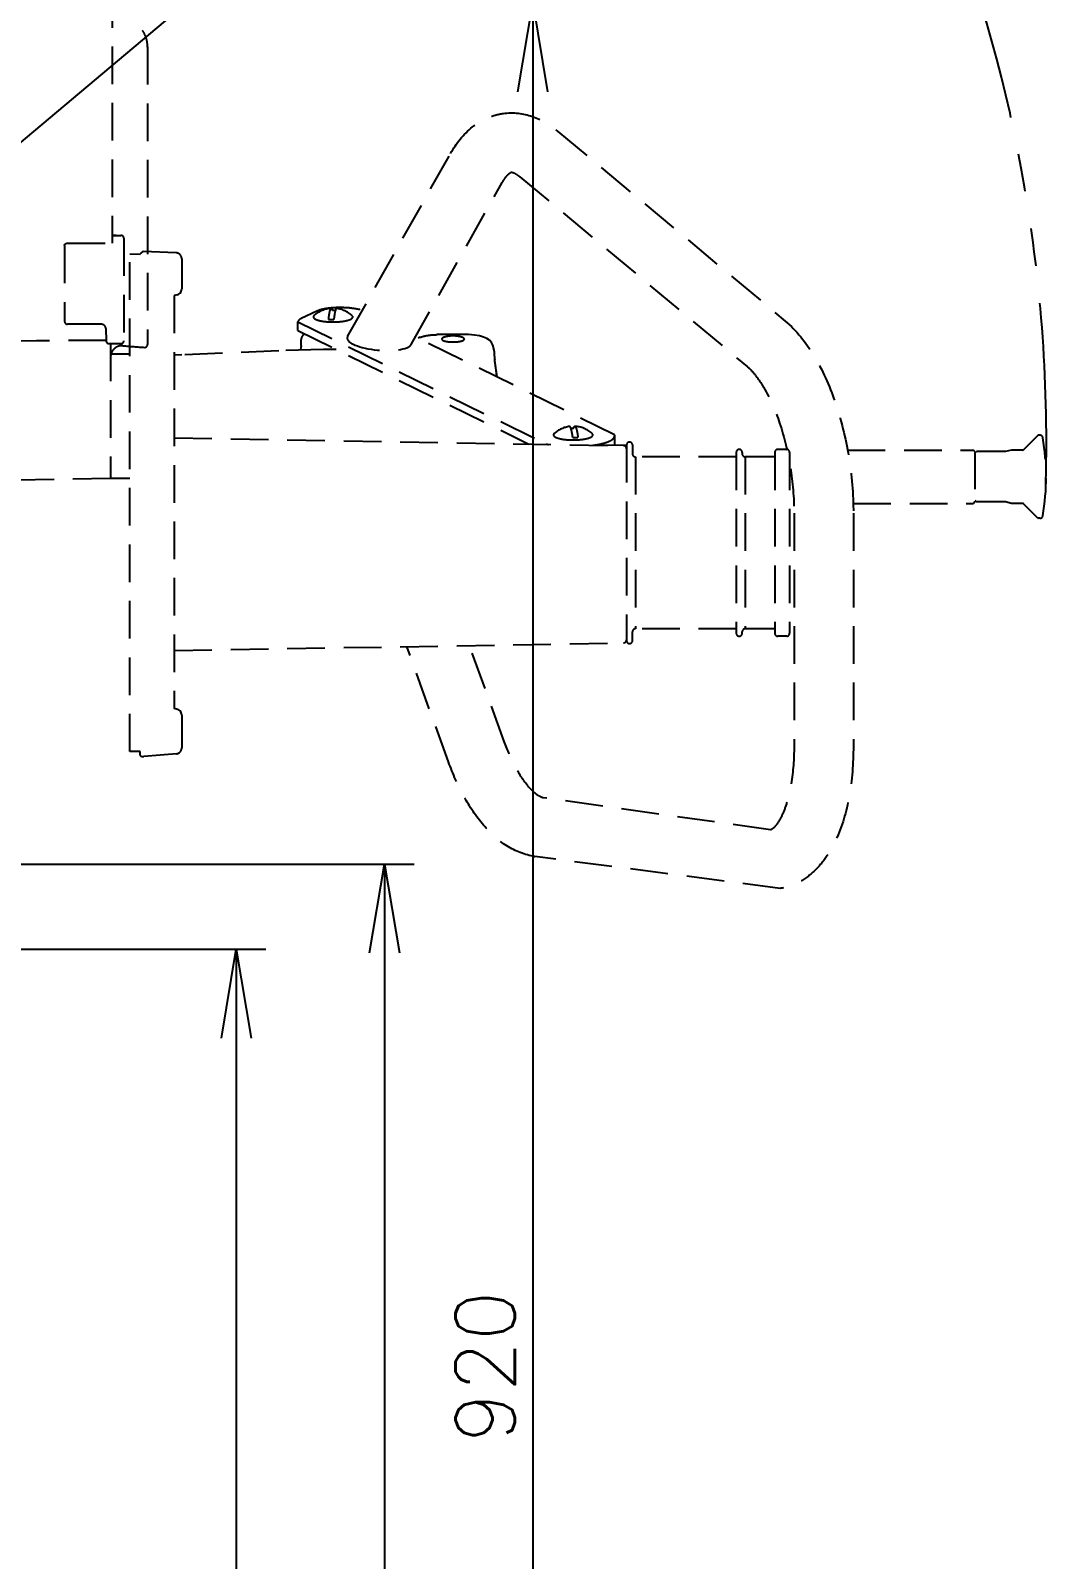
# Model space of a CAD drawing. Extents: x 230 to 4050, y 0 to 2754.
# Drawn here: x 2805 to 3148, y 794 to 1310 of the extents above; entities that cross this region are included whole.
import ezdxf

# ---------------------------------------------------------------- set-up
doc = ezdxf.new("R2010")
doc.units = 0
doc.header["$LTSCALE"] = 2
doc.linetypes.add('HIDDEN', pattern=[9.525, 6.35, -3.175])
doc.linetypes.add('PHANTOM', pattern=[63.5, 31.75, -6.35, 6.35, -6.35, 6.35, -6.35])
doc.layers.get('0').update_dxf_attribs({"linetype": 'CONTINUOUS'})
doc.layers.get('DEFPOINTS').update_dxf_attribs({"linetype": 'CONTINUOUS'})
doc.layers.add('DANMEN', color=7, linetype='CONTINUOUS')
doc.layers.add('SUNPOU', color=7, linetype='CONTINUOUS')
doc.styles.get("Standard").update_dxf_attribs({"font": 'romans.shx', "bigfont": 'extfont.shx'})
doc.dimstyles.get("Standard").update_dxf_attribs({"dimscale": 10, "dimtxt": 2, "dimasz": 3, "dimexe": 1, "dimexo": 1, "dimgap": 0.6, "dimtad": 3, "dimdec": 0, "dimzin": 0, "dimdsep": 46, "dimtxsty": 'STANDARD', "dimblk1": 'OPEN', "dimblk2": 'OPEN', "dimsah": 1, "dimcen": 1.5, "dimadec": 0, "dimazin": 0, "dimtfac": 1, "dimtdec": 0, "dimtmove": 0, "dimatfit": 0, "dimldrblk": 'DOTSMALL', "dimfxl": 1, "dimtvp": 1, "dimtolj": 1, "dimtzin": 0, "dimarcsym": 0})

# ---------------------------------------------------------------- blocks, each defined once
blk = doc.blocks.new('_DotSmall')
at = {"color": 0, "linetype": 'ByBlock', "const_width": 0.5}
blk.add_lwpolyline([(-0.0625, 0, 1), (0.0625, 0, 1)], format="xyb", close=True, dxfattribs=at)
blk = doc.blocks.new('_OPEN')
at = {"color": 0, "linetype": 'ByBlock'}
for p, q in [((-1, 0.167), (0, 0)), ((0, 0), (-1, -0.167)), ((0, 0), (-1, 0))]:
    blk.add_line(p, q, dxfattribs=at)
blk = doc.blocks.new('*D24')
at = {"layer": 'DEFPOINTS', "color": 0}
for p in [(2679.51, 1028.69), (2835.37, 399.16), (2924.81, 399.16)]:
    blk.add_point(p, dxfattribs=at)
at = {"layer": 'SUNPOU', "color": 0, "lineweight": -2}
for p, q in [((2689.51, 1028.69), (2934.81, 1028.69)), ((2924.81, 998.69), (2924.81, 429.16)), ((2845.37, 399.16), (2934.81, 399.16))]:
    blk.add_line(p, q, dxfattribs=at)
at = {"layer": 'SUNPOU', "color": 0, "lineweight": -2, "xscale": 30, "yscale": 30, "zscale": 30}
for p, rotation in [((2924.81, 1028.69), 90), ((2924.81, 399.16), 270)]:
    blk.add_blockref('_OPEN', p, dxfattribs=dict(at, rotation=rotation))
at = {"layer": 'SUNPOU', "color": 0, "insert": (2908.81, 713.92), "char_height": 20, "attachment_point": 5, "rotation": 90}
blk.add_mtext('\\A1;630', dxfattribs=at)
blk = doc.blocks.new('*D35')
at = {"layer": 'DEFPOINTS', "color": 0}
for p in [(-3286.85, 875.75), (-3056.83, 274.91), (-3008.55, 274.91)]:
    blk.add_point(p, dxfattribs=at)
at = {"layer": 'SUNPOU', "color": 0, "lineweight": -2}
for p, q in [((-3276.85, 875.75), (-2998.55, 875.75)), ((-3008.55, 845.75), (-3008.55, 304.91)), ((-3046.83, 274.91), (-2998.55, 274.91))]:
    blk.add_line(p, q, dxfattribs=at)
at = {"layer": 'SUNPOU', "color": 0, "lineweight": -2, "xscale": 30, "yscale": 30, "zscale": 30}
for p, rotation in [((-3008.55, 875.75), 90), ((-3008.55, 274.91), 270)]:
    blk.add_blockref('_OPEN', p, dxfattribs=dict(at, rotation=rotation))
at = {"layer": 'SUNPOU', "color": 0, "insert": (-3024.55, 572.41), "char_height": 20, "attachment_point": 5, "rotation": 90}
blk.add_mtext('\\A1;600', dxfattribs=at)
blk = doc.blocks.new('*D31')
at = {"layer": 'DEFPOINTS', "color": 0}
for p in [(2694.93, 1319.16), (2885.37, 399.16), (2974.81, 399.16)]:
    blk.add_point(p, dxfattribs=at)
at = {"layer": 'SUNPOU', "color": 0, "lineweight": -2}
for p, q in [((2704.93, 1319.16), (2984.81, 1319.16)), ((2974.81, 1289.16), (2974.81, 429.16)), ((2895.37, 399.16), (2984.81, 399.16))]:
    blk.add_line(p, q, dxfattribs=at)
at = {"layer": 'SUNPOU', "color": 0, "lineweight": -2, "xscale": 30, "yscale": 30, "zscale": 30}
for p, rotation in [((2974.81, 1319.16), 90), ((2974.81, 399.16), 270)]:
    blk.add_blockref('_OPEN', p, dxfattribs=dict(at, rotation=rotation))
at = {"layer": 'SUNPOU', "color": 0, "insert": (2958.81, 859.16), "char_height": 20, "attachment_point": 5, "rotation": 90}
blk.add_mtext('\\A1;920', dxfattribs=at)
blk = doc.blocks.new('A$C28ef329a')
at = {"layer": 'SUNPOU'}
dim = blk.add_linear_dim(base=(-3008.55, 274.91), p1=(-3286.85, 875.75), p2=(-3056.83, 274.91), angle=90, text='600', dimstyle='STANDARD', override={"dimpost": '', "dimarcsym": 1}, dxfattribs=at)
dim.commit()
dim.dimension.update_dxf_attribs({"geometry": '*D35', "text_midpoint": (-3008.55, 572.41), "dimtype": 128})

msp = doc.modelspace()

# ---------------------------------------------------------------- linework, layer by layer
at = {"layer": 'DANMEN', "color": 4, "linetype": 'HIDDEN'}
for p, q in [((2832.93, 1323.47), (2832.93, 1238.1)), ((2844.93, 1304.27), (2844.93, 1203.94)), ((2983.31, 1275.79), (3059.94, 1211.84)), ((2912.37, 1206.56), (2947.08, 1268.33)), ((2933.81, 1203.88), (2964.52, 1258.53)), ((2970.44, 1260.48), (3047.07, 1196.54)), ((2817.93, 1238.1), (2832.93, 1238.1)), ((2834.29, 1240.73), (2832.93, 1240.73)), ((2832.93, 1240.73), (2835.93, 1240.73)), ((2836.93, 1239.73), (2836.93, 1205.1)), ((2816.93, 1237.29), (2816.93, 1211.74)), ((2838.94, 1234.46), (2842.44, 1234.4)), ((2838.94, 1066.63), (2838.94, 1234.46)), ((2854.53, 1234.83), (2843.43, 1235.29)), ((2856.44, 1232.84), (2856.44, 1222.64)), ((2856.29, 1221.9), (2856.4, 1222.26)), ((2856.4, 1222.26), (2856.44, 1222.64)), ((2855, 1220.72), (2853.94, 1220.42)), ((2853.94, 1220.42), (2853.94, 1081.19)), ((2855, 1220.72), (2855.27, 1220.82)), ((2855.27, 1220.82), (2855.6, 1221.01)), ((2855.6, 1221.01), (2855.88, 1221.26)), ((2855.88, 1221.26), (2856.12, 1221.56)), ((2856.12, 1221.56), (2856.29, 1221.9)), ((2901.95, 1215.15), (2896.7, 1212.64)), ((2829.35, 1210.74), (2817.93, 1210.74)), ((2830.84, 1209.28), (2830.93, 1205.1)), ((2895.61, 1211.53), (2895.61, 1211.51)), ((2895.61, 1208.63), (2895.61, 1211.53)), ((2895.61, 1211.51), (2979.36, 1170.35)), ((2895.61, 1208.61), (2973.54, 1170.31)), ((2897.76, 1207.56), (2897.27, 1207)), ((2951.42, 1207.24), (2942.96, 1207.24)), ((2953.19, 1207.29), (2951.42, 1207.34)), ((2955.12, 1207.12), (2953.19, 1207.29)), ((2956.82, 1206.82), (2955.12, 1207.12)), ((2958.2, 1206.43), (2956.82, 1206.82)), ((2831.93, 1204.22), (2835.93, 1204.22)), ((2832.44, 1204.22), (2832.44, 1158.71)), ((2889.17, 1201.8), (2856.42, 1200.42)), ((2904.29, 1202.24), (2889.17, 1201.8)), ((2896.64, 1202.02), (2896.66, 1203.09)), ((2896.69, 1203.55), (2896.73, 1205.62)), ((2908.5, 1202.28), (2904.29, 1202.24)), ((3002.36, 1173.48), (2935.26, 1206.46)), ((2936.9, 1206.34), (2936.18, 1206.01)), ((2944.18, 1205.93), (2944.12, 1205.75)), ((2951.75, 1205.75), (2951.69, 1205.93)), ((2959.3, 1205.96), (2958.2, 1206.43)), ((2960.19, 1205.37), (2959.3, 1205.96)), ((2960.91, 1204.59), (2960.19, 1205.37)), ((2961.4, 1203.64), (2960.91, 1204.59)), ((2961.48, 1203.34), (2961.4, 1203.64)), ((2961.48, 1203.34), (2961.48, 1203.34)), ((2961.7, 1202.4), (2961.48, 1203.34)), ((2961.5, 1203.18), (2961.48, 1203.34)), ((2961.92, 1201.34), (2961.7, 1202.4)), ((2838.94, 1200.68), (2832.53, 1200.68)), ((2856.42, 1200.42), (2853.94, 1200.29)), ((2961.94, 1201.19), (2961.91, 1201.34)), ((2961.95, 1201.19), (2961.92, 1201.34)), ((2961.96, 1201.02), (2961.92, 1201.34)), ((2961.94, 1201.02), (2961.94, 1201.19)), ((2962, 1198.9), (2961.94, 1201.02)), ((2961.96, 1201.02), (2961.95, 1201.19)), ((2962.01, 1198.74), (2961.96, 1201.02)), ((2962, 1198.9), (2962.01, 1198.74)), ((2962.02, 1198.62), (2962.01, 1198.74)), ((2962.01, 1198.74), (2962.01, 1198.74)), ((2962.05, 1198.26), (2962.02, 1198.62)), ((2962.12, 1197.73), (2962.05, 1198.26)), ((2962.22, 1197.03), (2962.12, 1197.73)), ((2962.34, 1196.18), (2962.22, 1197.03)), ((2962.48, 1195.21), (2962.34, 1196.18)), ((2962.64, 1194.15), (2962.48, 1195.21)), ((2962.75, 1193.39), (2962.64, 1194.15)), ((2962.75, 1193.38), (2962.75, 1193.39)), ((2853.94, 1172.4), (3005.46, 1169.75)), ((3002.44, 1173.1), (3002.36, 1173.48)), ((3002.44, 1170.21), (3002.44, 1173.11)), ((3145.14, 1173.25), (3140.32, 1168.43)), ((3145.86, 1173.31), (3145.28, 1173.31)), ((2995.07, 1169.92), (3006.44, 1170.04)), ((3006.44, 1170.03), (3006.44, 1104.03)), ((3008.44, 1170.03), (3008.44, 1167.03)), ((3043.44, 1166.03), (3009.44, 1166.03)), ((3009.44, 1166.03), (3009.44, 1108.03)), ((3043.44, 1167.53), (3043.44, 1106.53)), ((3045.44, 1167.53), (3045.44, 1167.03)), ((3056.44, 1166.03), (3046.44, 1166.03)), ((3046.44, 1166.03), (3046.44, 1108.03)), ((3056.44, 1167.53), (3056.44, 1106.53)), ((3060.44, 1168.53), (3057.44, 1168.53)), ((3061.44, 1167.53), (3061.44, 1106.53)), ((3080.97, 1168.31), (3123.44, 1168.31)), ((3123.94, 1167.81), (3123.44, 1168.31)), ((3123.94, 1167.31), (3124.44, 1167.81)), ((3123.94, 1167.81), (3123.94, 1150.81)), ((3134.2, 1167.81), (3124.44, 1167.81)), ((3136.2, 1168.31), (3134.2, 1167.81)), ((3140.03, 1168.31), (3136.2, 1168.31)), ((2832.44, 1158.71), (2705.43, 1156.52)), ((2838.94, 1158.68), (2832.53, 1158.68)), ((3082.89, 1150.31), (3123.44, 1150.31)), ((3123.94, 1150.81), (3123.44, 1150.31)), ((3123.94, 1151.31), (3124.44, 1150.81)), ((3134.2, 1150.81), (3124.44, 1150.81)), ((3136.2, 1150.31), (3134.2, 1150.81)), ((3140.03, 1150.31), (3136.2, 1150.31)), ((3145.14, 1145.37), (3140.32, 1150.19)), ((3062.93, 1147.02), (3062.93, 1068.4)), ((3082.93, 1147.02), (3082.93, 1068.4)), ((3145.86, 1145.31), (3145.28, 1145.31)), ((3008.44, 1104.03), (3008.44, 1107.03)), ((3043.44, 1108.03), (3009.44, 1108.03)), ((3045.44, 1106.53), (3045.44, 1107.03)), ((3056.44, 1108.03), (3046.44, 1108.03)), ((3060.44, 1105.53), (3057.44, 1105.53)), ((2853.94, 1100.67), (3005.46, 1103.32)), ((2946.4, 1063.16), (2932.32, 1102.04)), ((2965.2, 1069.97), (2953.46, 1102.41)), ((2855.02, 1080.86), (2853.94, 1081.19)), ((2855.27, 1080.77), (2855.02, 1080.86)), ((2855.6, 1080.58), (2855.27, 1080.77)), ((2855.88, 1080.33), (2855.6, 1080.58)), ((2856.12, 1080.03), (2855.88, 1080.33)), ((2856.29, 1079.69), (2856.12, 1080.03)), ((2856.4, 1079.33), (2856.29, 1079.69)), ((2856.44, 1078.95), (2856.4, 1079.33)), ((2856.44, 1078.95), (2856.44, 1067.87)), ((2842.38, 1066.69), (2838.94, 1066.63)), ((2842.44, 1065.26), (2842.38, 1066.69)), ((2854.62, 1065.87), (2843.71, 1064.94)), ((3055.01, 1040.22), (2978.29, 1051.04)), ((3058.2, 1020.47), (2975.47, 1031.24))]:
    msp.add_line(p, q, dxfattribs=at)
at = {"layer": 'DANMEN', "color": 4, "linetype": 'PHANTOM'}
msp.add_arc((2639.41, 1170.27), 508.62, 358.2119, 88.1877, dxfattribs=at)
at = {"layer": 'DANMEN', "color": 4, "linetype": 'HIDDEN'}
for centre, radius, start, end in [((2834.97, 1304.27), 9.95, 22.9784, 33.6778), ((2834.87, 1304.24), 10.06, 10.4429, 22.9379), ((2834.65, 1304.2), 10.28, 0.0029, 10.4202), ((2835.93, 1239.73), 1, 0, 90), ((2817.88, 1211.78), 0.945, 180.0005, 181.1781), ((2817.88, 1211.78), 0.948, 181.178, 182.1217), ((2817.93, 1211.74), 1, 180, 270), ((2907.48, 1206.46), 9.67, 93.6389, 131.3282), ((2907.45, 1234.17), 21.83, 266.1558, 268.424), ((2907.48, 1235), 22.66, 268.4205, 270.6382), ((2907.48, 1192.73), 22.66, 88.4205, 90.6382), ((2907.48, 1193.07), 22.31, 88.0977, 88.4181), ((2907.48, 1206.46), 9.67, 48.6719, 83.197), ((2829.35, 1209.24), 1.5, 1.2155, 90), ((2942.96, 1180.25), 27, 89.9996, 90.9138), ((2947.93, 1196.82), 10, 101.734, 102.9006), ((2947.93, 1196.83), 10, 101.734, 102.9007), ((2947.93, 1196.82), 10, 97.9709, 101.7339), ((2947.93, 1196.82), 10, 96.0715, 99.3507), ((2947.93, 1196.82), 10, 92.915, 96.0713), ((2947.93, 1196.82), 10, 92.9152, 94.6651), ((2947.93, 1196.82), 10, 91.4673, 92.915), ((2947.93, 1196.82), 10, 91.4673, 92.9149), ((2947.93, 1196.82), 10, 89.9999, 91.4673), ((2947.93, 1196.82), 10, 90.0001, 91.4674), ((2947.93, 1196.82), 10, 89.8116, 89.9999), ((2947.93, 1196.83), 10, 89.8115, 90), ((2947.93, 1196.82), 10, 88.1464, 89.8114), ((2947.93, 1196.82), 10, 89.6221, 89.8116), ((2947.93, 1196.82), 10, 88.1463, 89.622), ((2947.93, 1196.82), 10, 86.6898, 88.1464), ((2947.93, 1196.82), 10, 78.1076, 86.6896), ((2947.93, 1196.82), 10, 76.9344, 78.1075), ((2947.93, 1196.82), 10, 76.9343, 78.1075), ((2831.88, 1205.2), 0.952, 180.0094, 185.6672), ((2868.78, 1581.89), 379.76, 265.1408, 266.2387), ((2835.98, 1205.2), 0.952, 354.3328, 359.9906), ((2843.93, 1203.94), 1, 266.2387, 0), ((2902.12, 1202.94), 5.47, 173.6044, 178.4422), ((2947.93, 1196.82), 10, 102.9011, 106.8627), ((2947.93, 1196.82), 10, 73.1372, 76.9339), ((2889.34, 1186.17), 74.14, 11.8072, 13.268), ((2836.61, 1199.68), 4.17, 174.3444, 180.0008), ((2836.61, 1199.68), 4.17, 168.6872, 174.3443), ((2835.96, 1199.74), 3.52, 166.7497, 167.6136), ((2888.65, 1182.98), 74.83, 7.6386, 7.9948), ((2888.78, 1182.99), 74.69, 7.6505, 7.9948), ((2988.44, 1166.67), 9.67, 97.162, 131.3281), ((2988.44, 1166.67), 9.67, 48.6719, 86.6935), ((2988.44, 1153), 22.59, 89.7011, 91.8312), ((2988.44, 1195.12), 22.57, 269.7004, 271.9245), ((2988.49, 1193.82), 21.27, 271.9042, 274.2226), ((3007.44, 1170.03), 1, 90, 180), ((3007.44, 1170.03), 1, 0, 90), ((3145.28, 1173.11), 0.2, 90, 135), ((3145.86, 1172.31), 1, 9.4715, 90), ((3067.93, 1159.31), 80, 350.5285, 9.4715), ((2985.33, 1197.48), 27.78, 257.5855, 259.1613), ((3005.44, 1168.75), 1, 0, 89), ((3009.44, 1167.03), 1, 180, 270), ((3044.44, 1167.53), 1, 90, 180), ((3044.44, 1167.53), 1, 0, 90), ((3046.44, 1167.03), 1, 180, 270), ((3057.44, 1167.53), 1, 90, 180), ((3060.44, 1167.53), 1, 0, 90), ((3140.03, 1168.71), 0.4, 270, 315), ((3140.03, 1149.91), 0.4, 45, 90), ((3145.28, 1145.51), 0.2, 225, 270), ((3145.86, 1146.31), 1, 270, 350.5285), ((3005.44, 1104.32), 1, 271, 0), ((3007.44, 1104.03), 1, 180, 270), ((3007.44, 1104.03), 1, 270, 0), ((3009.44, 1107.03), 1, 90, 180), ((3044.44, 1106.53), 1, 180, 270), ((3044.44, 1106.53), 1, 270, 0), ((3046.44, 1107.03), 1, 90, 180), ((3057.44, 1106.53), 1, 180, 270), ((3060.44, 1106.53), 1, 270, 0), ((2854.44, 1067.87), 2, 275.1606, 359.9966), ((2843.48, 1066.67), 1.75, 233.6042, 277.5649), ((2976.57, 1038.99), 7.82, 255.9401, 261.9274)]:
    msp.add_arc(centre, radius, start, end, dxfattribs=at)
msp.add_ellipse((2923.09, 1205.22), major_axis=(10.86, -0.9), ratio=0.294921, start_param=3.006326, end_param=6.146948, dxfattribs=at)
for points, knots in [([(2947.08, 1268.33), (2948.99, 1271.71), (2952.66, 1276.44), (2959.27, 1280.53), (2963, 1281.6), (2964.9, 1281.86)], [0, 0, 0, 0, 0.504118, 0.751754, 1, 1, 1, 1]), ([(2964.9, 1281.86), (2968.15, 1282.31), (2975.01, 1281.5), (2980.77, 1277.93), (2983.31, 1275.79)], [0, 0, 0, 0, 0.496871, 1, 1, 1, 1]), ([(2964.52, 1258.53), (2964.91, 1259.24), (2965.63, 1260.34), (2966.62, 1261.42), (2967.21, 1261.85), (2967.44, 1262), (2967.57, 1262.03), (2967.61, 1262.05)], [0, 0, 0, 0, 0.510022, 0.828843, 0.919146, 0.969134, 1, 1, 1, 1]), ([(2967.61, 1262.05), (2967.64, 1262.07), (2967.83, 1262), (2968.31, 1261.91), (2969.28, 1261.38), (2970.01, 1260.85), (2970.44, 1260.48)], [0, 0, 0, 0, 0.028444, 0.168133, 0.478537, 1, 1, 1, 1]), ([(2816.93, 1237.29), (2816.93, 1237.39), (2816.99, 1237.62), (2817.3, 1237.98), (2817.68, 1238.1), (2817.93, 1238.1)], [0, 0, 0, 0, 0.224584, 0.46589, 1, 1, 1, 1]), ([(2843.06, 1235), (2843.02, 1234.97), (2842.81, 1234.79), (2842.6, 1234.6), (2842.44, 1234.45)], [0, 0, 0, 0, 0.212159, 1, 1, 1, 1]), ([(2843.43, 1235.29), (2843.43, 1235.29), (2843.41, 1235.28), (2843.38, 1235.26), (2843.34, 1235.23), (2843.27, 1235.18), (2843.18, 1235.1), (2843.1, 1235.04), (2843.06, 1235)], [0, 0, 0, 0, 0.043489, 0.122889, 0.232353, 0.365044, 0.673597, 1, 1, 1, 1]), ([(2856.44, 1232.84), (2856.44, 1233.09), (2856.34, 1233.6), (2855.92, 1234.25), (2855.29, 1234.7), (2854.78, 1234.82), (2854.53, 1234.83)], [0, 0, 0, 0, 0.249398, 0.499139, 0.749375, 1, 1, 1, 1]), ([(2896.7, 1212.64), (2896.54, 1212.56), (2896.08, 1212.33), (2895.61, 1211.88), (2895.61, 1211.53)], [0, 0, 0, 0, 0.339252, 1, 1, 1, 1]), ([(2900.91, 1213.51), (2900.87, 1213.45), (2900.82, 1213.34), (2900.81, 1213.08), (2900.98, 1212.83), (2901.23, 1212.63), (2901.49, 1212.47), (2901.82, 1212.32), (2902.36, 1212.12), (2903.16, 1211.91), (2904.25, 1211.71), (2905.47, 1211.58), (2906.33, 1211.53), (2906.77, 1211.52)], [0, 0, 0, 0, 0.028016, 0.053971, 0.112792, 0.151191, 0.196831, 0.249994, 0.310605, 0.452733, 0.619076, 0.803786, 1, 1, 1, 1]), ([(2901.09, 1213.72), (2901.07, 1213.7), (2901, 1213.64), (2900.94, 1213.56), (2900.91, 1213.51)], [0, 0, 0, 0, 0.271844, 1, 1, 1, 1]), ([(2914.15, 1216.08), (2913.04, 1216.24), (2910.76, 1216.41), (2907.42, 1216.34), (2904.45, 1215.96), (2902.66, 1215.48), (2901.95, 1215.15)], [0, 0, 0, 0, 0.272443, 0.555659, 0.809599, 1, 1, 1, 1]), ([(2905.99, 1212.39), (2906.04, 1212.91), (2906.13, 1213.64), (2906.28, 1214.55), (2906.39, 1215.08), (2906.5, 1215.5), (2906.6, 1215.79), (2906.69, 1215.95), (2906.75, 1216.05), (2906.82, 1216.1), (2906.86, 1216.11)], [0, 0, 0, 0, 0.40292, 0.569555, 0.710261, 0.823557, 0.908606, 0.940623, 0.965963, 1, 1, 1, 1]), ([(2906.77, 1211.52), (2907.28, 1211.5), (2908.28, 1211.51), (2909.74, 1211.6), (2911.07, 1211.77), (2912.23, 1212.01), (2913.04, 1212.27), (2913.55, 1212.52), (2913.82, 1212.7), (2914.01, 1212.89), (2914.13, 1213.09), (2914.14, 1213.31), (2914.09, 1213.44), (2914.05, 1213.5)], [0, 0, 0, 0, 0.186826, 0.368758, 0.537015, 0.683714, 0.802594, 0.850422, 0.890376, 0.923025, 0.949931, 0.974188, 1, 1, 1, 1]), ([(2906.86, 1216.11), (2906.88, 1216.11), (2906.92, 1216.1), (2906.96, 1216.06), (2907.01, 1216.01), (2907.08, 1215.89), (2907.15, 1215.68), (2907.2, 1215.49), (2907.22, 1215.39)], [0, 0, 0, 0, 0.058558, 0.12697, 0.21336, 0.321761, 0.610867, 1, 1, 1, 1]), ([(2908.62, 1216.06), (2908.6, 1216.06), (2908.56, 1216.05), (2908.5, 1216), (2908.44, 1215.93), (2908.38, 1215.82), (2908.33, 1215.69), (2908.24, 1215.45), (2908.14, 1215.07), (2908.03, 1214.53), (2907.92, 1213.89), (2907.82, 1213.15), (2907.76, 1212.62), (2907.73, 1212.34)], [0, 0, 0, 0, 0.014827, 0.033015, 0.05695, 0.087656, 0.125547, 0.17077, 0.283139, 0.424012, 0.591863, 0.784667, 1, 1, 1, 1]), ([(2916.56, 1215.66), (2916.37, 1215.7), (2915.57, 1215.86), (2914.77, 1216), (2914.15, 1216.08)], [0, 0, 0, 0, 0.237548, 1, 1, 1, 1]), ([(3059.94, 1211.84), (3063.77, 1208.63), (3070.5, 1199.94), (3077.41, 1184.24), (3081.84, 1166.19), (3082.93, 1153.43), (3082.93, 1147.02)], [0, 0, 0, 0, 0.21279, 0.457761, 0.726898, 1, 1, 1, 1]), ([(2897.27, 1207), (2897.1, 1206.81), (2896.83, 1206.37), (2896.73, 1205.87), (2896.73, 1205.62)], [0, 0, 0, 0, 0.497084, 1, 1, 1, 1]), ([(2936.9, 1206.34), (2937.24, 1206.49), (2938.02, 1206.74), (2939.9, 1207.11), (2941.44, 1207.22), (2942.53, 1207.24)], [0, 0, 0, 0, 0.191263, 0.430191, 1, 1, 1, 1]), ([(2830.94, 1205.11), (2830.96, 1204.87), (2831.2, 1204.4), (2831.69, 1204.22), (2831.93, 1204.22)], [0, 0, 0, 0, 0.496034, 1, 1, 1, 1]), ([(2836.61, 1203.49), (2835.99, 1203.54), (2834.71, 1203.37), (2833.67, 1202.56), (2833.31, 1202.05)], [0, 0, 0, 0, 0.500498, 1, 1, 1, 1]), ([(2835.93, 1204.22), (2836.17, 1204.22), (2836.67, 1204.4), (2836.91, 1204.87), (2836.93, 1205.11)], [0, 0, 0, 0, 0.503966, 1, 1, 1, 1]), ([(2944.12, 1205.75), (2944.12, 1205.59), (2944.33, 1205.41), (2944.57, 1205.28), (2944.85, 1205.16), (2945.26, 1205.04), (2945.84, 1204.92), (2946.74, 1204.8), (2947.93, 1204.74), (2949.13, 1204.8), (2950.03, 1204.92), (2950.6, 1205.04), (2951.02, 1205.16), (2951.29, 1205.28), (2951.54, 1205.41), (2951.75, 1205.59), (2951.75, 1205.75)], [0, 0, 0, 0, 0.058329, 0.080664, 0.106326, 0.167219, 0.23956, 0.321061, 0.499998, 0.678936, 0.760439, 0.83278, 0.893674, 0.919335, 0.94167, 1, 1, 1, 1]), ([(2944.32, 1206.07), (2944.3, 1206.05), (2944.25, 1206.01), (2944.21, 1205.97), (2944.18, 1205.93)], [0, 0, 0, 0, 0.274824, 1, 1, 1, 1]), ([(2944.32, 1206.07), (2944.3, 1206.05), (2944.25, 1206.01), (2944.21, 1205.97), (2944.18, 1205.93)], [0, 0, 0, 0, 0.274909, 1, 1, 1, 1]), ([(2944.44, 1206.15), (2944.43, 1206.14), (2944.39, 1206.12), (2944.35, 1206.09), (2944.32, 1206.07)], [0, 0, 0, 0, 0.264466, 1, 1, 1, 1]), ([(2944.44, 1206.15), (2944.43, 1206.14), (2944.39, 1206.12), (2944.35, 1206.09), (2944.32, 1206.07)], [0, 0, 0, 0, 0.264445, 1, 1, 1, 1]), ([(2944.6, 1206.23), (2944.59, 1206.23), (2944.53, 1206.2), (2944.48, 1206.17), (2944.44, 1206.15)], [0, 0, 0, 0, 0.262914, 1, 1, 1, 1]), ([(2944.6, 1206.23), (2944.59, 1206.23), (2944.53, 1206.2), (2944.48, 1206.17), (2944.44, 1206.15)], [0, 0, 0, 0, 0.262934, 1, 1, 1, 1]), ([(2944.81, 1206.32), (2944.79, 1206.31), (2944.72, 1206.28), (2944.65, 1206.26), (2944.6, 1206.23)], [0, 0, 0, 0, 0.262229, 1, 1, 1, 1]), ([(2944.81, 1206.32), (2944.79, 1206.31), (2944.72, 1206.28), (2944.65, 1206.26), (2944.6, 1206.23)], [0, 0, 0, 0, 0.262183, 1, 1, 1, 1]), ([(2945.03, 1206.39), (2945.01, 1206.39), (2944.94, 1206.36), (2944.86, 1206.34), (2944.81, 1206.32)], [0, 0, 0, 0, 0.259721, 1, 1, 1, 1]), ([(2945.03, 1206.39), (2945.01, 1206.39), (2944.94, 1206.36), (2944.86, 1206.34), (2944.81, 1206.32)], [0, 0, 0, 0, 0.259749, 1, 1, 1, 1]), ([(2951.06, 1206.32), (2951.04, 1206.32), (2950.97, 1206.35), (2950.89, 1206.38), (2950.83, 1206.39)], [0, 0, 0, 0, 0.240104, 1, 1, 1, 1]), ([(2951.06, 1206.32), (2951.04, 1206.32), (2950.97, 1206.35), (2950.89, 1206.38), (2950.83, 1206.39)], [0, 0, 0, 0, 0.240069, 1, 1, 1, 1]), ([(2951.27, 1206.23), (2951.25, 1206.24), (2951.18, 1206.27), (2951.11, 1206.3), (2951.06, 1206.32)], [0, 0, 0, 0, 0.23775, 1, 1, 1, 1]), ([(2951.27, 1206.23), (2951.25, 1206.24), (2951.18, 1206.27), (2951.11, 1206.3), (2951.06, 1206.32)], [0, 0, 0, 0, 0.237795, 1, 1, 1, 1]), ([(2951.42, 1206.15), (2951.41, 1206.16), (2951.36, 1206.19), (2951.31, 1206.21), (2951.27, 1206.23)], [0, 0, 0, 0, 0.237187, 1, 1, 1, 1]), ([(2951.42, 1206.15), (2951.41, 1206.16), (2951.36, 1206.19), (2951.31, 1206.21), (2951.27, 1206.23)], [0, 0, 0, 0, 0.237164, 1, 1, 1, 1]), ([(2951.55, 1206.06), (2951.54, 1206.07), (2951.5, 1206.1), (2951.46, 1206.13), (2951.42, 1206.15)], [0, 0, 0, 0, 0.235612, 1, 1, 1, 1]), ([(2951.55, 1206.06), (2951.54, 1206.07), (2951.5, 1206.1), (2951.46, 1206.13), (2951.42, 1206.15)], [0, 0, 0, 0, 0.235631, 1, 1, 1, 1]), ([(2951.69, 1205.93), (2951.68, 1205.94), (2951.64, 1205.99), (2951.59, 1206.03), (2951.55, 1206.06)], [0, 0, 0, 0, 0.227177, 1, 1, 1, 1]), ([(2951.69, 1205.93), (2951.68, 1205.94), (2951.64, 1205.99), (2951.59, 1206.03), (2951.55, 1206.06)], [0, 0, 0, 0, 0.227144, 1, 1, 1, 1]), ([(2962.02, 1198.52), (2962.02, 1198.55), (2962.01, 1198.63), (2962.01, 1198.71), (2962, 1198.77)], [0, 0, 0, 0, 0.274121, 1, 1, 1, 1]), ([(2962.75, 1193.38), (2962.61, 1194.36), (2962.36, 1196.07), (2962.09, 1197.78), (2962.02, 1198.52)], [0, 0, 0, 0, 0.570054, 1, 1, 1, 1]), ([(3047.07, 1196.54), (3048.07, 1195.7), (3050.13, 1193.45), (3054.26, 1187.26), (3058.66, 1176.84), (3062.07, 1162.51), (3062.93, 1152.21), (3062.93, 1147.02)], [0, 0, 0, 0, 0.073396, 0.171175, 0.419014, 0.706871, 1, 1, 1, 1]), ([(2988.32, 1172.55), (2988.28, 1172.83), (2988.21, 1173.36), (2988.08, 1174.1), (2987.95, 1174.74), (2987.82, 1175.28), (2987.7, 1175.66), (2987.59, 1175.89), (2987.52, 1176.03), (2987.45, 1176.13), (2987.38, 1176.21), (2987.31, 1176.25), (2987.26, 1176.26), (2987.23, 1176.26)], [0, 0, 0, 0, 0.212683, 0.403273, 0.569418, 0.70919, 0.821214, 0.866632, 0.905034, 0.936654, 0.962042, 0.982383, 1, 1, 1, 1]), ([(2988.55, 1175.6), (2988.58, 1175.7), (2988.64, 1175.89), (2988.73, 1176.1), (2988.82, 1176.22), (2988.87, 1176.28), (2988.93, 1176.31), (2988.98, 1176.32), (2989, 1176.32)], [0, 0, 0, 0, 0.375802, 0.659143, 0.768146, 0.85792, 0.932743, 1, 1, 1, 1]), ([(2989, 1176.32), (2989.05, 1176.31), (2989.13, 1176.26), (2989.21, 1176.16), (2989.31, 1176), (2989.43, 1175.72), (2989.57, 1175.29), (2989.7, 1174.76), (2989.83, 1174.13), (2989.95, 1173.4), (2990.02, 1172.88), (2990.06, 1172.61)], [0, 0, 0, 0, 0.038949, 0.065848, 0.098935, 0.184991, 0.298148, 0.437801, 0.602611, 0.790748, 1, 1, 1, 1]), ([(2981.87, 1173.72), (2981.83, 1173.66), (2981.78, 1173.52), (2981.79, 1173.3), (2981.9, 1173.1), (2982.1, 1172.9), (2982.38, 1172.72), (2982.9, 1172.47), (2983.73, 1172.2), (2984.91, 1171.96), (2986.28, 1171.79), (2987.76, 1171.71), (2988.78, 1171.71), (2989.3, 1171.73)], [0, 0, 0, 0, 0.025824, 0.049959, 0.076721, 0.109289, 0.149257, 0.19719, 0.316477, 0.463669, 0.632243, 0.814039, 1, 1, 1, 1]), ([(2982.05, 1173.93), (2982.04, 1173.91), (2981.97, 1173.85), (2981.91, 1173.77), (2981.87, 1173.72)], [0, 0, 0, 0, 0.271657, 1, 1, 1, 1]), ([(2989.3, 1171.73), (2989.73, 1171.75), (2990.57, 1171.8), (2991.77, 1171.94), (2992.83, 1172.13), (2993.62, 1172.35), (2994.14, 1172.55), (2994.45, 1172.7), (2994.71, 1172.85), (2994.95, 1173.05), (2995.1, 1173.3), (2995.09, 1173.56), (2995.04, 1173.67), (2995, 1173.72)], [0, 0, 0, 0, 0.197275, 0.382333, 0.548483, 0.690059, 0.750324, 0.803131, 0.84844, 0.886574, 0.945295, 0.971531, 1, 1, 1, 1]), ([(2995, 1173.72), (2994.99, 1173.74), (2994.94, 1173.81), (2994.87, 1173.88), (2994.82, 1173.93)], [0, 0, 0, 0, 0.230463, 1, 1, 1, 1]), ([(2995.07, 1169.92), (2996.09, 1170.06), (2997.92, 1170.39), (3000.01, 1171.01), (3001.27, 1171.63), (3002.03, 1172.16), (3002.44, 1172.74), (3002.44, 1173.1)], [0, 0, 0, 0, 0.369155, 0.663175, 0.777661, 0.870052, 1, 1, 1, 1]), ([(2978.29, 1051.04), (2978.09, 1051.07), (2977.5, 1051.28), (2975.53, 1052.42), (2972.33, 1055.77), (2968.47, 1061.9), (2966.26, 1067.06), (2965.2, 1069.97)], [0, 0, 0, 0, 0.024579, 0.079796, 0.288193, 0.605413, 1, 1, 1, 1]), ([(3062.93, 1068.4), (3062.93, 1064.16), (3062.52, 1058.06), (3060.92, 1050.61), (3059.45, 1046.26), (3057.86, 1043.11), (3056.52, 1041.31), (3055.65, 1040.56), (3055.29, 1040.3), (3055.09, 1040.22), (3055.01, 1040.22)], [0, 0, 0, 0, 0.422716, 0.604518, 0.758432, 0.877749, 0.956046, 0.979018, 0.991744, 1, 1, 1, 1]), ([(3082.93, 1068.4), (3082.93, 1062.69), (3082.12, 1051.91), (3078.55, 1039.2), (3073.89, 1030.84), (3069.53, 1025.76), (3064.23, 1022.08), (3060.19, 1020.79), (3058.2, 1020.47)], [0, 0, 0, 0, 0.2918775, 0.5498405, 0.6668746, 0.7789716, 0.8893705, 0.9921114, 0.9921114, 0.9921114, 0.9921114]), ([(2975.47, 1031.24), (2972.15, 1031.72), (2965.55, 1034.39), (2957.6, 1041.81), (2951.14, 1051.62), (2947.86, 1059.13), (2946.4, 1063.16)], [0, 0, 0, 0, 0.223315, 0.45694, 0.714419, 1, 1, 1, 1])]:
    msp.add_open_spline(points, degree=3, knots=knots, dxfattribs=at)
for points in [[(2830.93, 1205.32), (2789.6, 1205.02), (2746.27, 1204.72), (2705.43, 1204.43)], [(2833.09, 1201.83), (2832.84, 1201.44), (2832.64, 1201), (2832.53, 1200.55)], [(2833.31, 1202.05), (2833.25, 1201.98), (2833.19, 1201.9), (2833.11, 1201.85)], [(2962, 1198.77), (2962, 1198.81), (2962, 1198.86), (2962, 1198.9)]]:
    msp.add_open_spline(points, degree=3, dxfattribs=at)

# ---------------------------------------------------------------- block references
at = {"color": 4, "linetype": 'HIDDEN'}
msp.add_blockref('A$C28ef329a', (5883.36, 124.25), dxfattribs=at)

# ---------------------------------------------------------------- dimensions: what is measured, and where the dimension line sits
at = {"layer": 'SUNPOU'}
for base, p1, p2, picture, middle in [((2974.81, 399.16), (2694.93, 1319.16), (2885.37, 399.16), '*D31', (2958.81, 859.16)), ((2924.81, 399.16), (2679.51, 1028.69), (2835.37, 399.16), '*D24', (2908.81, 713.92))]:
    dim = msp.add_linear_dim(base=base, p1=p1, p2=p2, angle=90, dimstyle='STANDARD', dxfattribs=at)
    dim.commit()
    dim.dimension.update_dxf_attribs({"geometry": picture, "text_midpoint": middle})

# ---------------------------------------------------------------- leaders
msp.add_leader([(2642.75, 1138.02), (2952.3, 1398.33)], dimstyle='STANDARD', dxfattribs=at)

doc.saveas('drawing.dxf')
